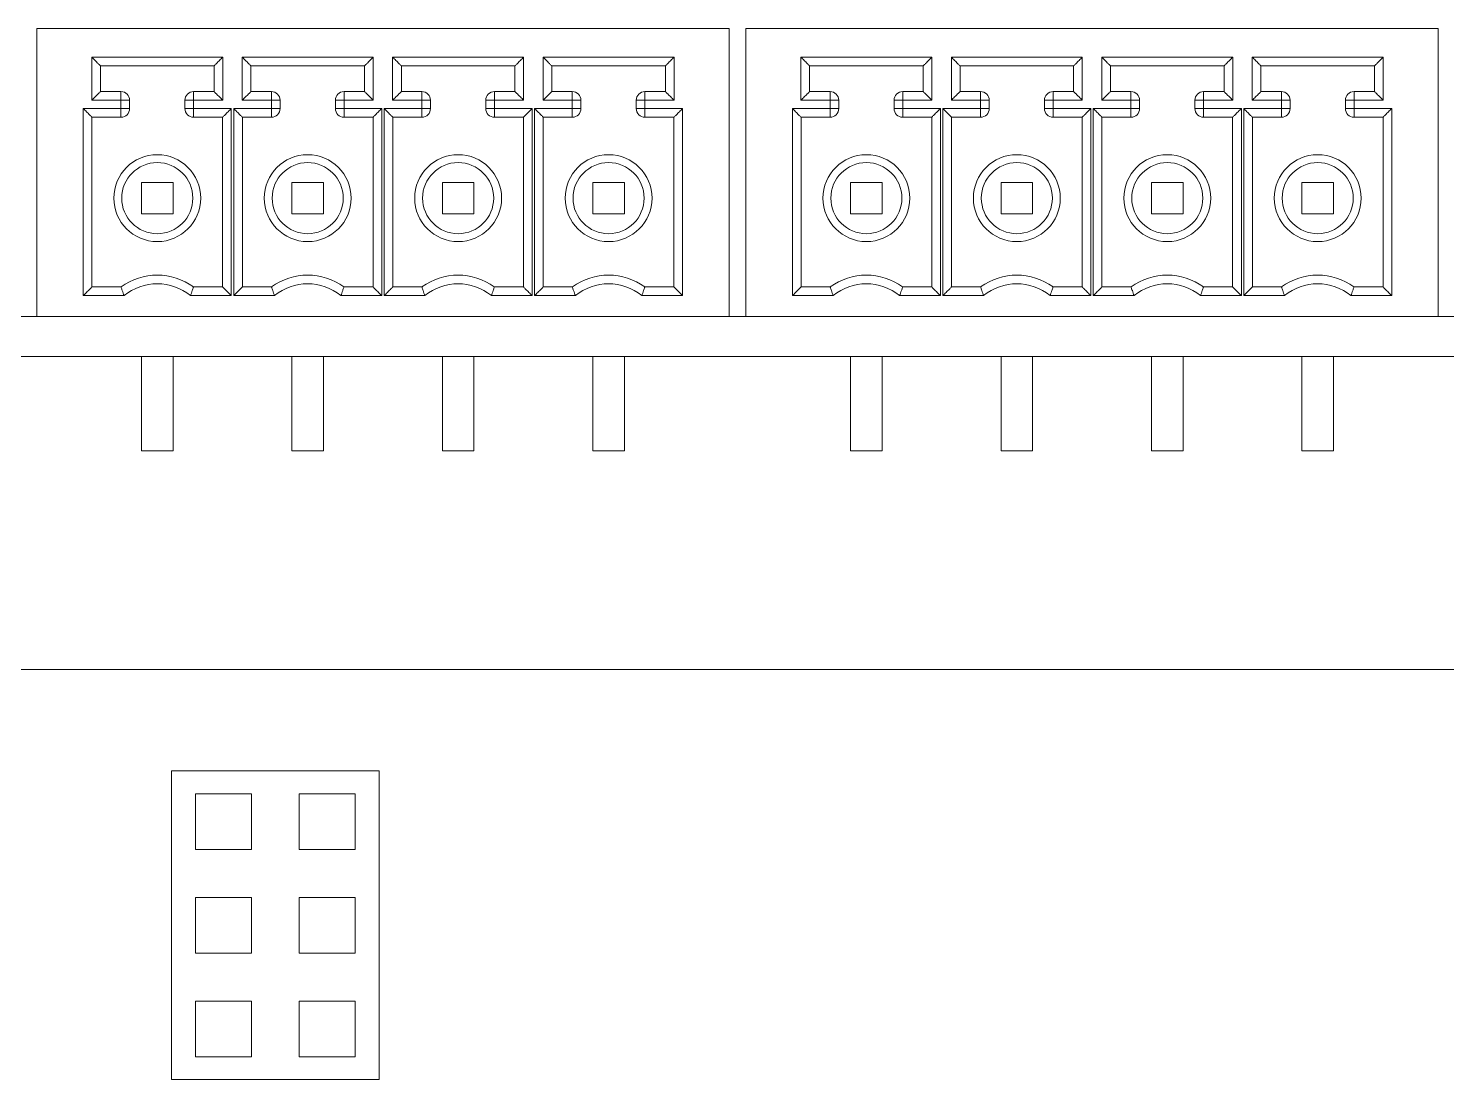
# Model space of a CAD drawing. Header units: millimetres. Extents: x 29 to 3003, y -283 to 1331.
# Drawn here: x 1767.82 to 1803.38, y 1265.7 to 1292.06 of the extents above; entities that cross this region are included whole.
import ezdxf

# ---------------------------------------------------------------- set-up
doc = ezdxf.new("R2010")
doc.units = ezdxf.units.MM
doc.layers.get('0').update_dxf_attribs({"lineweight": 9})

# ---------------------------------------------------------------- blocks, each defined once
blk = doc.blocks.new('*U75')
blk.add_lwpolyline([(0.7, 0.7), (-0.7, 0.7), (-0.7, -0.7), (0.7, -0.7)], close=True)
blk = doc.blocks.new('*U76')
at = {"color": 0, "linetype": 'ByBlock', "lineweight": -2, "transparency": 16777216}
for p in [(0, 0), (2.6, 0), (0, -2.6), (2.6, -2.6), (0, -5.2), (2.6, -5.2)]:
    blk.add_blockref('*U75', p, dxfattribs=at)

msp = doc.modelspace()

# ---------------------------------------------------------------- linework, layer by layer
at = {"color": 7, "linetype": 'Continuous'}
for p, q in [((1768.031, 1284.833), (1768.031, 1292.06)), ((1785.386, 1292.06), (1768.031, 1292.06)), ((1785.386, 1284.833), (1785.386, 1292.06)), ((1785.811, 1284.833), (1785.811, 1292.06)), ((1803.166, 1292.06), (1785.811, 1292.06)), ((1803.166, 1284.833), (1803.166, 1292.06)), ((1769.409, 1290.258), (1769.409, 1291.337)), ((1769.409, 1291.337), (1772.692, 1291.337)), ((1772.692, 1291.337), (1772.692, 1290.258)), ((1773.18, 1290.258), (1773.18, 1291.337)), ((1773.18, 1291.337), (1776.464, 1291.337)), ((1776.464, 1291.337), (1776.464, 1290.258)), ((1776.952, 1290.258), (1776.952, 1291.337)), ((1776.952, 1291.337), (1780.236, 1291.337)), ((1780.236, 1291.337), (1780.236, 1290.258)), ((1780.724, 1290.258), (1780.724, 1291.337)), ((1780.724, 1291.337), (1784.008, 1291.337)), ((1784.008, 1291.337), (1784.008, 1290.258)), ((1787.189, 1290.258), (1787.189, 1291.337)), ((1787.189, 1291.337), (1790.472, 1291.337)), ((1790.472, 1291.337), (1790.472, 1290.258)), ((1790.96, 1290.258), (1790.96, 1291.337)), ((1790.96, 1291.337), (1794.244, 1291.337)), ((1794.244, 1291.337), (1794.244, 1290.258)), ((1794.732, 1290.258), (1794.732, 1291.337)), ((1794.732, 1291.337), (1798.016, 1291.337)), ((1798.016, 1291.337), (1798.016, 1290.258)), ((1798.504, 1290.258), (1798.504, 1291.337)), ((1798.504, 1291.337), (1801.788, 1291.337)), ((1801.788, 1291.337), (1801.788, 1290.258)), ((1769.626, 1290.476), (1769.626, 1291.12)), ((1769.626, 1291.12), (1772.475, 1291.12)), ((1772.475, 1291.12), (1772.475, 1290.476)), ((1773.398, 1290.476), (1773.398, 1291.12)), ((1773.398, 1291.12), (1776.246, 1291.12)), ((1776.246, 1291.12), (1776.246, 1290.476)), ((1777.17, 1290.476), (1777.17, 1291.12)), ((1777.17, 1291.12), (1780.018, 1291.12)), ((1780.018, 1291.12), (1780.018, 1290.476)), ((1780.942, 1290.476), (1780.942, 1291.12)), ((1780.942, 1291.12), (1783.79, 1291.12)), ((1783.79, 1291.12), (1783.79, 1290.476)), ((1787.406, 1290.476), (1787.406, 1291.12)), ((1787.406, 1291.12), (1790.255, 1291.12)), ((1790.255, 1291.12), (1790.255, 1290.476)), ((1791.178, 1290.476), (1791.178, 1291.12)), ((1791.178, 1291.12), (1794.026, 1291.12)), ((1794.026, 1291.12), (1794.026, 1290.476)), ((1794.95, 1290.476), (1794.95, 1291.12)), ((1794.95, 1291.12), (1797.798, 1291.12)), ((1797.798, 1291.12), (1797.798, 1290.476)), ((1798.722, 1290.476), (1798.722, 1291.12)), ((1798.722, 1291.12), (1801.57, 1291.12)), ((1801.57, 1291.12), (1801.57, 1290.476)), ((1770.14, 1290.476), (1769.626, 1290.476)), ((1770.14, 1289.833), (1770.14, 1290.476)), ((1771.961, 1290.476), (1771.961, 1289.833)), ((1772.475, 1290.476), (1771.961, 1290.476)), ((1773.912, 1290.476), (1773.398, 1290.476)), ((1773.912, 1289.833), (1773.912, 1290.476)), ((1775.733, 1290.476), (1775.733, 1289.833)), ((1776.246, 1290.476), (1775.733, 1290.476)), ((1777.683, 1290.476), (1777.17, 1290.476)), ((1777.683, 1289.833), (1777.683, 1290.476)), ((1779.505, 1290.476), (1779.505, 1289.833)), ((1780.018, 1290.476), (1779.505, 1290.476)), ((1781.455, 1290.476), (1780.942, 1290.476)), ((1781.455, 1289.833), (1781.455, 1290.476)), ((1783.79, 1290.476), (1783.277, 1290.476)), ((1783.277, 1290.476), (1783.277, 1289.833)), ((1787.92, 1290.476), (1787.406, 1290.476)), ((1787.92, 1289.833), (1787.92, 1290.476)), ((1789.741, 1290.476), (1789.741, 1289.833)), ((1790.255, 1290.476), (1789.741, 1290.476)), ((1791.692, 1290.476), (1791.178, 1290.476)), ((1791.692, 1289.833), (1791.692, 1290.476)), ((1793.513, 1290.476), (1793.513, 1289.833)), ((1794.026, 1290.476), (1793.513, 1290.476)), ((1795.463, 1290.476), (1794.95, 1290.476)), ((1795.463, 1289.833), (1795.463, 1290.476)), ((1797.285, 1290.476), (1797.285, 1289.833)), ((1797.798, 1290.476), (1797.285, 1290.476)), ((1799.235, 1290.476), (1798.722, 1290.476)), ((1799.235, 1289.833), (1799.235, 1290.476)), ((1801.57, 1290.476), (1801.057, 1290.476)), ((1801.057, 1290.476), (1801.057, 1289.833)), ((1770.357, 1290.258), (1769.409, 1290.258)), ((1770.357, 1290.05), (1770.357, 1290.258)), ((1771.743, 1290.258), (1771.743, 1290.05)), ((1772.692, 1290.258), (1771.743, 1290.258)), ((1774.129, 1290.258), (1773.18, 1290.258)), ((1774.129, 1290.05), (1774.129, 1290.258)), ((1775.515, 1290.258), (1775.515, 1290.05)), ((1776.464, 1290.258), (1775.515, 1290.258)), ((1777.901, 1290.258), (1776.952, 1290.258)), ((1777.901, 1290.05), (1777.901, 1290.258)), ((1779.287, 1290.258), (1779.287, 1290.05)), ((1780.236, 1290.258), (1779.287, 1290.258)), ((1781.673, 1290.258), (1780.724, 1290.258)), ((1781.673, 1290.05), (1781.673, 1290.258)), ((1784.008, 1290.258), (1783.059, 1290.258)), ((1783.059, 1290.258), (1783.059, 1290.05)), ((1788.137, 1290.258), (1787.189, 1290.258)), ((1788.137, 1290.05), (1788.137, 1290.258)), ((1789.523, 1290.258), (1789.523, 1290.05)), ((1790.472, 1290.258), (1789.523, 1290.258)), ((1791.909, 1290.258), (1790.96, 1290.258)), ((1791.909, 1290.05), (1791.909, 1290.258)), ((1793.295, 1290.258), (1793.295, 1290.05)), ((1794.244, 1290.258), (1793.295, 1290.258)), ((1795.681, 1290.258), (1794.732, 1290.258)), ((1795.681, 1290.05), (1795.681, 1290.258)), ((1797.067, 1290.258), (1797.067, 1290.05)), ((1798.016, 1290.258), (1797.067, 1290.258)), ((1799.453, 1290.258), (1798.504, 1290.258)), ((1799.453, 1290.05), (1799.453, 1290.258)), ((1801.788, 1290.258), (1800.839, 1290.258)), ((1800.839, 1290.258), (1800.839, 1290.05)), ((1769.194, 1285.358), (1769.194, 1290.05)), ((1769.194, 1290.05), (1770.357, 1290.05)), ((1769.412, 1285.576), (1769.412, 1289.833)), ((1769.412, 1289.833), (1770.14, 1289.833)), ((1771.743, 1290.05), (1772.907, 1290.05)), ((1771.961, 1289.833), (1772.689, 1289.833)), ((1772.689, 1289.833), (1772.689, 1285.576)), ((1772.907, 1290.05), (1772.907, 1285.358)), ((1772.966, 1285.358), (1772.966, 1290.05)), ((1772.966, 1290.05), (1774.129, 1290.05)), ((1773.184, 1285.576), (1773.184, 1289.833)), ((1773.184, 1289.833), (1773.912, 1289.833)), ((1775.515, 1290.05), (1776.679, 1290.05)), ((1775.733, 1289.833), (1776.461, 1289.833)), ((1776.461, 1289.833), (1776.461, 1285.576)), ((1776.679, 1290.05), (1776.679, 1285.358)), ((1776.738, 1285.358), (1776.738, 1290.05)), ((1776.738, 1290.05), (1777.901, 1290.05)), ((1776.956, 1285.576), (1776.956, 1289.833)), ((1776.956, 1289.833), (1777.683, 1289.833)), ((1779.287, 1290.05), (1780.451, 1290.05)), ((1779.505, 1289.833), (1780.233, 1289.833)), ((1780.233, 1289.833), (1780.233, 1285.576)), ((1780.451, 1290.05), (1780.451, 1285.358)), ((1780.51, 1290.05), (1781.673, 1290.05)), ((1780.51, 1285.358), (1780.51, 1290.05)), ((1780.728, 1289.833), (1781.455, 1289.833)), ((1780.728, 1285.576), (1780.728, 1289.833)), ((1783.059, 1290.05), (1784.222, 1290.05)), ((1783.277, 1289.833), (1784.005, 1289.833)), ((1784.005, 1289.833), (1784.005, 1285.576)), ((1784.222, 1290.05), (1784.222, 1285.358)), ((1786.974, 1285.358), (1786.974, 1290.05)), ((1786.974, 1290.05), (1788.137, 1290.05)), ((1787.192, 1285.576), (1787.192, 1289.833)), ((1787.192, 1289.833), (1787.92, 1289.833)), ((1789.523, 1290.05), (1790.687, 1290.05)), ((1789.741, 1289.833), (1790.469, 1289.833)), ((1790.469, 1289.833), (1790.469, 1285.576)), ((1790.687, 1290.05), (1790.687, 1285.358)), ((1790.746, 1285.358), (1790.746, 1290.05)), ((1790.746, 1290.05), (1791.909, 1290.05)), ((1790.964, 1285.576), (1790.964, 1289.833)), ((1790.964, 1289.833), (1791.692, 1289.833)), ((1793.295, 1290.05), (1794.459, 1290.05)), ((1793.513, 1289.833), (1794.241, 1289.833)), ((1794.241, 1289.833), (1794.241, 1285.576)), ((1794.459, 1290.05), (1794.459, 1285.358)), ((1794.518, 1285.358), (1794.518, 1290.05)), ((1794.518, 1290.05), (1795.681, 1290.05)), ((1794.736, 1285.576), (1794.736, 1289.833)), ((1794.736, 1289.833), (1795.463, 1289.833)), ((1797.067, 1290.05), (1798.231, 1290.05)), ((1797.285, 1289.833), (1798.013, 1289.833)), ((1798.013, 1289.833), (1798.013, 1285.576)), ((1798.231, 1290.05), (1798.231, 1285.358)), ((1798.29, 1290.05), (1799.453, 1290.05)), ((1798.29, 1285.358), (1798.29, 1290.05)), ((1798.508, 1289.833), (1799.235, 1289.833)), ((1798.508, 1285.576), (1798.508, 1289.833)), ((1800.839, 1290.05), (1802.002, 1290.05)), ((1801.057, 1289.833), (1801.785, 1289.833)), ((1801.785, 1289.833), (1801.785, 1285.576)), ((1802.002, 1290.05), (1802.002, 1285.358)), ((1770.654, 1288.199), (1770.654, 1287.407)), ((1771.446, 1288.199), (1770.654, 1288.199)), ((1771.446, 1287.407), (1771.446, 1288.199)), ((1774.426, 1288.199), (1774.426, 1287.407)), ((1775.218, 1288.199), (1774.426, 1288.199)), ((1775.218, 1287.407), (1775.218, 1288.199)), ((1778.99, 1288.199), (1778.198, 1288.199)), ((1778.198, 1288.199), (1778.198, 1287.407)), ((1778.99, 1287.407), (1778.99, 1288.199)), ((1782.762, 1288.199), (1781.97, 1288.199)), ((1781.97, 1288.199), (1781.97, 1287.407)), ((1782.762, 1287.407), (1782.762, 1288.199)), ((1788.434, 1288.199), (1788.434, 1287.407)), ((1789.226, 1288.199), (1788.434, 1288.199)), ((1789.226, 1287.407), (1789.226, 1288.199)), ((1792.206, 1288.199), (1792.206, 1287.407)), ((1792.998, 1288.199), (1792.206, 1288.199)), ((1792.998, 1287.407), (1792.998, 1288.199)), ((1796.77, 1288.199), (1795.978, 1288.199)), ((1795.978, 1288.199), (1795.978, 1287.407)), ((1796.77, 1287.407), (1796.77, 1288.199)), ((1800.542, 1288.199), (1799.75, 1288.199)), ((1799.75, 1288.199), (1799.75, 1287.407)), ((1800.542, 1287.407), (1800.542, 1288.199)), ((1770.654, 1287.407), (1771.446, 1287.407)), ((1774.426, 1287.407), (1775.218, 1287.407)), ((1778.198, 1287.407), (1778.99, 1287.407)), ((1781.97, 1287.407), (1782.762, 1287.407)), ((1788.434, 1287.407), (1789.226, 1287.407)), ((1792.206, 1287.407), (1792.998, 1287.407)), ((1795.978, 1287.407), (1796.77, 1287.407)), ((1799.75, 1287.407), (1800.542, 1287.407)), ((1770.143, 1285.576), (1769.412, 1285.576)), ((1772.689, 1285.576), (1771.958, 1285.576)), ((1773.915, 1285.576), (1773.184, 1285.576)), ((1776.461, 1285.576), (1775.73, 1285.576)), ((1777.687, 1285.576), (1776.956, 1285.576)), ((1780.233, 1285.576), (1779.502, 1285.576)), ((1781.459, 1285.576), (1780.728, 1285.576)), ((1784.005, 1285.576), (1783.274, 1285.576)), ((1787.923, 1285.576), (1787.192, 1285.576)), ((1790.469, 1285.576), (1789.738, 1285.576)), ((1791.695, 1285.576), (1790.964, 1285.576)), ((1794.241, 1285.576), (1793.51, 1285.576)), ((1795.467, 1285.576), (1794.736, 1285.576)), ((1798.013, 1285.576), (1797.282, 1285.576)), ((1799.239, 1285.576), (1798.508, 1285.576)), ((1801.785, 1285.576), (1801.054, 1285.576)), ((1770.217, 1285.358), (1769.194, 1285.358)), ((1772.907, 1285.358), (1771.883, 1285.358)), ((1773.989, 1285.358), (1772.966, 1285.358)), ((1776.679, 1285.358), (1775.655, 1285.358)), ((1777.761, 1285.358), (1776.738, 1285.358)), ((1780.451, 1285.358), (1779.427, 1285.358)), ((1781.533, 1285.358), (1780.51, 1285.358)), ((1784.222, 1285.358), (1783.199, 1285.358)), ((1787.997, 1285.358), (1786.974, 1285.358)), ((1790.687, 1285.358), (1789.663, 1285.358)), ((1791.769, 1285.358), (1790.746, 1285.358)), ((1794.459, 1285.358), (1793.435, 1285.358)), ((1795.541, 1285.358), (1794.518, 1285.358)), ((1798.231, 1285.358), (1797.207, 1285.358)), ((1799.313, 1285.358), (1798.29, 1285.358)), ((1802.002, 1285.358), (1800.979, 1285.358)), ((1785.386, 1284.833), (1768.031, 1284.833)), ((1803.166, 1284.833), (1785.811, 1284.833)), ((1770.654, 1283.833), (1770.654, 1281.467)), ((1771.446, 1283.833), (1771.446, 1281.467)), ((1774.426, 1283.833), (1774.426, 1281.467)), ((1775.218, 1283.833), (1775.218, 1281.467)), ((1778.198, 1283.833), (1778.198, 1281.467)), ((1778.99, 1283.833), (1778.99, 1281.467)), ((1781.97, 1283.833), (1781.97, 1281.467)), ((1782.762, 1283.833), (1782.762, 1281.467)), ((1788.434, 1283.833), (1788.434, 1281.467)), ((1789.226, 1283.833), (1789.226, 1281.467)), ((1792.206, 1283.833), (1792.206, 1281.467)), ((1792.998, 1283.833), (1792.998, 1281.467)), ((1795.978, 1283.833), (1795.978, 1281.467)), ((1796.77, 1283.833), (1796.77, 1281.467)), ((1799.75, 1283.833), (1799.75, 1281.467)), ((1800.542, 1283.833), (1800.542, 1281.467)), ((1771.446, 1281.467), (1770.654, 1281.467)), ((1775.218, 1281.467), (1774.426, 1281.467)), ((1778.99, 1281.467), (1778.198, 1281.467)), ((1782.762, 1281.467), (1781.97, 1281.467)), ((1789.226, 1281.467), (1788.434, 1281.467)), ((1792.998, 1281.467), (1792.206, 1281.467)), ((1796.77, 1281.467), (1795.978, 1281.467)), ((1800.542, 1281.467), (1799.75, 1281.467))]:
    msp.add_line(p, q, dxfattribs=at)
for p, q in [((1888.555, 1284.833), (1717.105, 1284.833)), ((1717.105, 1283.833), (1888.555, 1283.833)), ((1716.801, 1275.98), (1845.711, 1275.98))]:
    msp.add_line(p, q)
msp.add_lwpolyline([(1771.411, 1273.44), (1776.611, 1273.44), (1776.611, 1265.7), (1771.411, 1265.7)], close=True)
for centre, radius in [((1771.05, 1287.803), 1.089), ((1774.822, 1287.803), 1.089), ((1778.594, 1287.803), 1.089), ((1782.366, 1287.803), 1.089), ((1788.83, 1287.803), 1.089), ((1792.602, 1287.803), 1.089), ((1796.374, 1287.803), 1.089), ((1800.146, 1287.803), 1.089), ((1771.05, 1287.803), 0.891), ((1774.822, 1287.803), 0.891), ((1778.594, 1287.803), 0.891), ((1782.366, 1287.803), 0.891), ((1788.83, 1287.803), 0.891), ((1792.602, 1287.803), 0.891), ((1796.374, 1287.803), 0.891), ((1800.146, 1287.803), 0.891)]:
    msp.add_circle(centre, radius, dxfattribs=at)
for centre, radius, start, end in [((1770.14, 1290.258), 0.218, 0, 90), ((1771.961, 1290.258), 0.218, 90, 180), ((1773.912, 1290.258), 0.218, 0, 90), ((1775.733, 1290.258), 0.218, 90, 180), ((1777.683, 1290.258), 0.218, 0, 90), ((1779.505, 1290.258), 0.218, 90, 180), ((1781.455, 1290.258), 0.218, 0, 90), ((1783.277, 1290.258), 0.218, 90, 180), ((1787.92, 1290.258), 0.218, 0, 90), ((1789.741, 1290.258), 0.218, 90, 180), ((1791.692, 1290.258), 0.218, 0, 90), ((1793.513, 1290.258), 0.218, 90, 180), ((1795.463, 1290.258), 0.218, 0, 90), ((1797.285, 1290.258), 0.218, 90, 180), ((1799.235, 1290.258), 0.218, 0, 90), ((1801.057, 1290.258), 0.218, 90, 180), ((1770.14, 1290.05), 0.218, 270, 0), ((1771.961, 1290.05), 0.218, 180, 270), ((1773.912, 1290.05), 0.218, 270, 0), ((1775.733, 1290.05), 0.218, 180, 270), ((1777.683, 1290.05), 0.218, 270, 0), ((1779.505, 1290.05), 0.218, 180, 270), ((1781.455, 1290.05), 0.218, 270, 0), ((1783.277, 1290.05), 0.218, 180, 270), ((1787.92, 1290.05), 0.218, 270, 0), ((1789.741, 1290.05), 0.218, 180, 270), ((1791.692, 1290.05), 0.218, 270, 0), ((1793.513, 1290.05), 0.218, 180, 270), ((1795.463, 1290.05), 0.218, 270, 0), ((1797.285, 1290.05), 0.218, 180, 270), ((1799.235, 1290.05), 0.218, 270, 0), ((1801.057, 1290.05), 0.218, 180, 270), ((1771.05, 1284.338), 1.534, 53.7507, 126.2493), ((1774.822, 1284.338), 1.534, 53.7507, 126.2493), ((1778.594, 1284.338), 1.534, 53.7507, 126.2493), ((1782.366, 1284.338), 1.534, 53.7507, 126.2493), ((1788.83, 1284.338), 1.534, 53.7507, 126.2493), ((1792.602, 1284.338), 1.534, 53.7507, 126.2493), ((1796.374, 1284.338), 1.534, 53.7507, 126.2493), ((1800.146, 1284.338), 1.534, 53.7507, 126.2493), ((1771.05, 1284.338), 1.317, 50.7539, 129.2461), ((1774.822, 1284.338), 1.317, 50.7539, 129.2461), ((1778.594, 1284.338), 1.317, 50.7539, 129.2461), ((1782.366, 1284.338), 1.317, 50.7539, 129.2461), ((1788.83, 1284.338), 1.317, 50.7539, 129.2461), ((1792.602, 1284.338), 1.317, 50.7539, 129.2461), ((1796.374, 1284.338), 1.317, 50.7539, 129.2461), ((1800.146, 1284.338), 1.317, 50.7539, 129.2461)]:
    msp.add_arc(centre, radius, start, end, dxfattribs=at)
for points, start_tangent, end_tangent in [([(1769.626, 1291.12), (1769.618, 1291.128), (1769.596, 1291.15), (1769.565, 1291.181), (1769.529, 1291.217), (1769.49, 1291.256), (1769.449, 1291.297), (1769.409, 1291.337)], (-0.66, 0.66), (-0.66, 0.66)), ([(1772.475, 1291.12), (1772.483, 1291.128), (1772.505, 1291.15), (1772.536, 1291.181), (1772.572, 1291.217), (1772.611, 1291.256), (1772.652, 1291.297), (1772.692, 1291.337)], (0.66, 0.66), (0.66, 0.66)), ([(1773.398, 1291.12), (1773.39, 1291.128), (1773.368, 1291.15), (1773.337, 1291.181), (1773.301, 1291.217), (1773.262, 1291.256), (1773.221, 1291.297), (1773.18, 1291.337)], (-0.66, 0.66), (-0.66, 0.66)), ([(1776.246, 1291.12), (1776.255, 1291.128), (1776.277, 1291.15), (1776.308, 1291.181), (1776.344, 1291.217), (1776.383, 1291.256), (1776.424, 1291.297), (1776.464, 1291.337)], (0.66, 0.66), (0.66, 0.66)), ([(1777.17, 1291.12), (1777.162, 1291.128), (1777.14, 1291.15), (1777.109, 1291.181), (1777.073, 1291.217), (1777.034, 1291.256), (1776.993, 1291.297), (1776.952, 1291.337)], (-0.66, 0.66), (-0.66, 0.66)), ([(1780.018, 1291.12), (1780.027, 1291.128), (1780.049, 1291.15), (1780.079, 1291.181), (1780.115, 1291.217), (1780.155, 1291.256), (1780.196, 1291.297), (1780.236, 1291.337)], (0.66, 0.66), (0.66, 0.66)), ([(1780.942, 1291.12), (1780.933, 1291.128), (1780.911, 1291.15), (1780.881, 1291.181), (1780.845, 1291.217), (1780.806, 1291.256), (1780.765, 1291.297), (1780.724, 1291.337)], (-0.66, 0.66), (-0.66, 0.66)), ([(1783.79, 1291.12), (1783.799, 1291.128), (1783.821, 1291.15), (1783.851, 1291.181), (1783.887, 1291.217), (1783.927, 1291.256), (1783.968, 1291.297), (1784.008, 1291.337)], (0.66, 0.66), (0.66, 0.66)), ([(1787.406, 1291.12), (1787.398, 1291.128), (1787.376, 1291.15), (1787.345, 1291.181), (1787.309, 1291.217), (1787.27, 1291.256), (1787.229, 1291.297), (1787.189, 1291.337)], (-0.66, 0.66), (-0.66, 0.66)), ([(1790.255, 1291.12), (1790.263, 1291.128), (1790.285, 1291.15), (1790.316, 1291.181), (1790.352, 1291.217), (1790.391, 1291.256), (1790.432, 1291.297), (1790.472, 1291.337)], (0.66, 0.66), (0.66, 0.66)), ([(1791.178, 1291.12), (1791.17, 1291.128), (1791.148, 1291.15), (1791.117, 1291.181), (1791.081, 1291.217), (1791.042, 1291.256), (1791.001, 1291.297), (1790.96, 1291.337)], (-0.66, 0.66), (-0.66, 0.66)), ([(1794.026, 1291.12), (1794.035, 1291.128), (1794.057, 1291.15), (1794.088, 1291.181), (1794.124, 1291.217), (1794.163, 1291.256), (1794.204, 1291.297), (1794.244, 1291.337)], (0.66, 0.66), (0.66, 0.66)), ([(1794.95, 1291.12), (1794.942, 1291.128), (1794.92, 1291.15), (1794.889, 1291.181), (1794.853, 1291.217), (1794.814, 1291.256), (1794.773, 1291.297), (1794.732, 1291.337)], (-0.66, 0.66), (-0.66, 0.66)), ([(1797.798, 1291.12), (1797.807, 1291.128), (1797.829, 1291.15), (1797.859, 1291.181), (1797.895, 1291.217), (1797.935, 1291.256), (1797.976, 1291.297), (1798.016, 1291.337)], (0.66, 0.66), (0.66, 0.66)), ([(1798.722, 1291.12), (1798.713, 1291.128), (1798.691, 1291.15), (1798.661, 1291.181), (1798.625, 1291.217), (1798.586, 1291.256), (1798.545, 1291.297), (1798.504, 1291.337)], (-0.66, 0.66), (-0.66, 0.66)), ([(1801.57, 1291.12), (1801.579, 1291.128), (1801.601, 1291.15), (1801.631, 1291.181), (1801.667, 1291.217), (1801.707, 1291.256), (1801.748, 1291.297), (1801.788, 1291.337)], (0.66, 0.66), (0.66, 0.66)), ([(1769.626, 1290.476), (1769.618, 1290.467), (1769.596, 1290.445), (1769.565, 1290.415), (1769.529, 1290.379), (1769.49, 1290.34), (1769.449, 1290.299), (1769.409, 1290.258)], (-0.66, -0.66), (-0.66, -0.66)), ([(1772.475, 1290.476), (1772.483, 1290.467), (1772.505, 1290.445), (1772.536, 1290.415), (1772.572, 1290.379), (1772.611, 1290.34), (1772.652, 1290.299), (1772.692, 1290.258)], (0.66, -0.66), (0.66, -0.66)), ([(1773.398, 1290.476), (1773.39, 1290.467), (1773.368, 1290.445), (1773.337, 1290.415), (1773.301, 1290.379), (1773.262, 1290.34), (1773.221, 1290.299), (1773.18, 1290.258)], (-0.66, -0.66), (-0.66, -0.66)), ([(1776.246, 1290.476), (1776.255, 1290.467), (1776.277, 1290.445), (1776.308, 1290.415), (1776.344, 1290.379), (1776.383, 1290.34), (1776.424, 1290.299), (1776.464, 1290.258)], (0.66, -0.66), (0.66, -0.66)), ([(1777.17, 1290.476), (1777.162, 1290.467), (1777.14, 1290.445), (1777.109, 1290.415), (1777.073, 1290.379), (1777.034, 1290.34), (1776.993, 1290.299), (1776.952, 1290.258)], (-0.66, -0.66), (-0.66, -0.66)), ([(1780.018, 1290.476), (1780.027, 1290.467), (1780.049, 1290.445), (1780.079, 1290.415), (1780.115, 1290.379), (1780.155, 1290.34), (1780.196, 1290.299), (1780.236, 1290.258)], (0.66, -0.66), (0.66, -0.66)), ([(1780.942, 1290.476), (1780.933, 1290.467), (1780.911, 1290.445), (1780.881, 1290.415), (1780.845, 1290.379), (1780.806, 1290.34), (1780.765, 1290.299), (1780.724, 1290.258)], (-0.66, -0.66), (-0.66, -0.66)), ([(1783.79, 1290.476), (1783.799, 1290.467), (1783.821, 1290.445), (1783.851, 1290.415), (1783.887, 1290.379), (1783.927, 1290.34), (1783.968, 1290.299), (1784.008, 1290.258)], (0.66, -0.66), (0.66, -0.66)), ([(1787.406, 1290.476), (1787.398, 1290.467), (1787.376, 1290.445), (1787.345, 1290.415), (1787.309, 1290.379), (1787.27, 1290.34), (1787.229, 1290.299), (1787.189, 1290.258)], (-0.66, -0.66), (-0.66, -0.66)), ([(1790.255, 1290.476), (1790.263, 1290.467), (1790.285, 1290.445), (1790.316, 1290.415), (1790.352, 1290.379), (1790.391, 1290.34), (1790.432, 1290.299), (1790.472, 1290.258)], (0.66, -0.66), (0.66, -0.66)), ([(1791.178, 1290.476), (1791.17, 1290.467), (1791.148, 1290.445), (1791.117, 1290.415), (1791.081, 1290.379), (1791.042, 1290.34), (1791.001, 1290.299), (1790.96, 1290.258)], (-0.66, -0.66), (-0.66, -0.66)), ([(1794.026, 1290.476), (1794.035, 1290.467), (1794.057, 1290.445), (1794.088, 1290.415), (1794.124, 1290.379), (1794.163, 1290.34), (1794.204, 1290.299), (1794.244, 1290.258)], (0.66, -0.66), (0.66, -0.66)), ([(1794.95, 1290.476), (1794.942, 1290.467), (1794.92, 1290.445), (1794.889, 1290.415), (1794.853, 1290.379), (1794.814, 1290.34), (1794.773, 1290.299), (1794.732, 1290.258)], (-0.66, -0.66), (-0.66, -0.66)), ([(1797.798, 1290.476), (1797.807, 1290.467), (1797.829, 1290.445), (1797.859, 1290.415), (1797.895, 1290.379), (1797.935, 1290.34), (1797.976, 1290.299), (1798.016, 1290.258)], (0.66, -0.66), (0.66, -0.66)), ([(1798.722, 1290.476), (1798.713, 1290.467), (1798.691, 1290.445), (1798.661, 1290.415), (1798.625, 1290.379), (1798.586, 1290.34), (1798.545, 1290.299), (1798.504, 1290.258)], (-0.66, -0.66), (-0.66, -0.66)), ([(1801.57, 1290.476), (1801.579, 1290.467), (1801.601, 1290.445), (1801.631, 1290.415), (1801.667, 1290.379), (1801.707, 1290.34), (1801.748, 1290.299), (1801.788, 1290.258)], (0.66, -0.66), (0.66, -0.66)), ([(1769.412, 1289.833), (1769.403, 1289.841), (1769.381, 1289.863), (1769.351, 1289.894), (1769.315, 1289.93), (1769.276, 1289.969), (1769.235, 1290.01), (1769.194, 1290.05)], (-0.66, 0.66), (-0.66, 0.66)), ([(1772.689, 1289.833), (1772.698, 1289.841), (1772.72, 1289.863), (1772.75, 1289.894), (1772.786, 1289.93), (1772.825, 1289.969), (1772.866, 1290.01), (1772.907, 1290.05)], (0.66, 0.66), (0.66, 0.66)), ([(1773.184, 1289.833), (1773.175, 1289.841), (1773.153, 1289.863), (1773.123, 1289.894), (1773.087, 1289.93), (1773.048, 1289.969), (1773.007, 1290.01), (1772.966, 1290.05)], (-0.66, 0.66), (-0.66, 0.66)), ([(1776.461, 1289.833), (1776.469, 1289.841), (1776.491, 1289.863), (1776.522, 1289.894), (1776.558, 1289.93), (1776.597, 1289.969), (1776.638, 1290.01), (1776.679, 1290.05)], (0.66, 0.66), (0.66, 0.66)), ([(1776.956, 1289.833), (1776.947, 1289.841), (1776.925, 1289.863), (1776.895, 1289.894), (1776.859, 1289.93), (1776.819, 1289.969), (1776.779, 1290.01), (1776.738, 1290.05)], (-0.66, 0.66), (-0.66, 0.66)), ([(1780.233, 1289.833), (1780.241, 1289.841), (1780.263, 1289.863), (1780.294, 1289.894), (1780.33, 1289.93), (1780.369, 1289.969), (1780.41, 1290.01), (1780.451, 1290.05)], (0.66, 0.66), (0.66, 0.66)), ([(1780.728, 1289.833), (1780.719, 1289.841), (1780.697, 1289.863), (1780.667, 1289.894), (1780.631, 1289.93), (1780.591, 1289.969), (1780.55, 1290.01), (1780.51, 1290.05)], (-0.66, 0.66), (-0.66, 0.66)), ([(1784.005, 1289.833), (1784.013, 1289.841), (1784.035, 1289.863), (1784.066, 1289.894), (1784.102, 1289.93), (1784.141, 1289.969), (1784.182, 1290.01), (1784.222, 1290.05)], (0.66, 0.66), (0.66, 0.66)), ([(1787.192, 1289.833), (1787.183, 1289.841), (1787.161, 1289.863), (1787.131, 1289.894), (1787.095, 1289.93), (1787.056, 1289.969), (1787.015, 1290.01), (1786.974, 1290.05)], (-0.66, 0.66), (-0.66, 0.66)), ([(1790.469, 1289.833), (1790.478, 1289.841), (1790.5, 1289.863), (1790.53, 1289.894), (1790.566, 1289.93), (1790.605, 1289.969), (1790.646, 1290.01), (1790.687, 1290.05)], (0.66, 0.66), (0.66, 0.66)), ([(1790.964, 1289.833), (1790.955, 1289.841), (1790.933, 1289.863), (1790.903, 1289.894), (1790.867, 1289.93), (1790.828, 1289.969), (1790.787, 1290.01), (1790.746, 1290.05)], (-0.66, 0.66), (-0.66, 0.66)), ([(1794.241, 1289.833), (1794.249, 1289.841), (1794.271, 1289.863), (1794.302, 1289.894), (1794.338, 1289.93), (1794.377, 1289.969), (1794.418, 1290.01), (1794.459, 1290.05)], (0.66, 0.66), (0.66, 0.66)), ([(1794.736, 1289.833), (1794.727, 1289.841), (1794.705, 1289.863), (1794.675, 1289.894), (1794.639, 1289.93), (1794.599, 1289.969), (1794.559, 1290.01), (1794.518, 1290.05)], (-0.66, 0.66), (-0.66, 0.66)), ([(1798.013, 1289.833), (1798.021, 1289.841), (1798.043, 1289.863), (1798.074, 1289.894), (1798.11, 1289.93), (1798.149, 1289.969), (1798.19, 1290.01), (1798.231, 1290.05)], (0.66, 0.66), (0.66, 0.66)), ([(1798.508, 1289.833), (1798.499, 1289.841), (1798.477, 1289.863), (1798.447, 1289.894), (1798.411, 1289.93), (1798.371, 1289.969), (1798.33, 1290.01), (1798.29, 1290.05)], (-0.66, 0.66), (-0.66, 0.66)), ([(1801.785, 1289.833), (1801.793, 1289.841), (1801.815, 1289.863), (1801.846, 1289.894), (1801.882, 1289.93), (1801.921, 1289.969), (1801.962, 1290.01), (1802.002, 1290.05)], (0.66, 0.66), (0.66, 0.66)), ([(1769.412, 1285.576), (1769.403, 1285.567), (1769.381, 1285.545), (1769.351, 1285.514), (1769.315, 1285.478), (1769.276, 1285.439), (1769.235, 1285.398), (1769.194, 1285.358)], (-0.66, -0.66), (-0.66, -0.66)), ([(1770.143, 1285.576), (1770.147, 1285.564), (1770.158, 1285.532), (1770.174, 1285.483), (1770.195, 1285.423), (1770.217, 1285.358)], (0.216952, -0.662798), (0.234209, -0.656899)), ([(1771.958, 1285.576), (1771.954, 1285.564), (1771.943, 1285.532), (1771.927, 1285.483), (1771.906, 1285.423), (1771.883, 1285.358)], (-0.216952, -0.662798), (-0.234209, -0.656899)), ([(1772.689, 1285.576), (1772.698, 1285.567), (1772.72, 1285.545), (1772.75, 1285.514), (1772.786, 1285.478), (1772.825, 1285.439), (1772.866, 1285.398), (1772.907, 1285.358)], (0.66, -0.66), (0.66, -0.66)), ([(1773.184, 1285.576), (1773.175, 1285.567), (1773.153, 1285.545), (1773.123, 1285.514), (1773.087, 1285.478), (1773.048, 1285.439), (1773.007, 1285.398), (1772.966, 1285.358)], (-0.66, -0.66), (-0.66, -0.66)), ([(1773.915, 1285.576), (1773.919, 1285.564), (1773.929, 1285.532), (1773.946, 1285.483), (1773.966, 1285.423), (1773.989, 1285.358)], (0.216952, -0.662798), (0.234209, -0.656899)), ([(1775.73, 1285.576), (1775.726, 1285.564), (1775.715, 1285.532), (1775.699, 1285.483), (1775.678, 1285.423), (1775.655, 1285.358)], (-0.216952, -0.662798), (-0.234209, -0.656899)), ([(1776.461, 1285.576), (1776.469, 1285.567), (1776.491, 1285.545), (1776.522, 1285.514), (1776.558, 1285.478), (1776.597, 1285.439), (1776.638, 1285.398), (1776.679, 1285.358)], (0.66, -0.66), (0.66, -0.66)), ([(1776.956, 1285.576), (1776.947, 1285.567), (1776.925, 1285.545), (1776.895, 1285.514), (1776.859, 1285.478), (1776.819, 1285.439), (1776.779, 1285.398), (1776.738, 1285.358)], (-0.66, -0.66), (-0.66, -0.66)), ([(1777.687, 1285.576), (1777.691, 1285.564), (1777.701, 1285.532), (1777.718, 1285.483), (1777.738, 1285.423), (1777.761, 1285.358)], (0.216952, -0.662798), (0.234209, -0.656899)), ([(1779.502, 1285.576), (1779.498, 1285.564), (1779.487, 1285.532), (1779.471, 1285.483), (1779.45, 1285.423), (1779.427, 1285.358)], (-0.216952, -0.662798), (-0.234209, -0.656899)), ([(1780.233, 1285.576), (1780.241, 1285.567), (1780.263, 1285.545), (1780.294, 1285.514), (1780.33, 1285.478), (1780.369, 1285.439), (1780.41, 1285.398), (1780.451, 1285.358)], (0.66, -0.66), (0.66, -0.66)), ([(1780.728, 1285.576), (1780.719, 1285.567), (1780.697, 1285.545), (1780.667, 1285.514), (1780.631, 1285.478), (1780.591, 1285.439), (1780.55, 1285.398), (1780.51, 1285.358)], (-0.66, -0.66), (-0.66, -0.66)), ([(1781.459, 1285.576), (1781.463, 1285.564), (1781.473, 1285.532), (1781.49, 1285.483), (1781.51, 1285.423), (1781.533, 1285.358)], (0.216952, -0.662798), (0.234209, -0.656899)), ([(1783.274, 1285.576), (1783.27, 1285.564), (1783.259, 1285.532), (1783.243, 1285.483), (1783.222, 1285.423), (1783.199, 1285.358)], (-0.216952, -0.662798), (-0.234209, -0.656899)), ([(1784.005, 1285.576), (1784.013, 1285.567), (1784.035, 1285.545), (1784.066, 1285.514), (1784.102, 1285.478), (1784.141, 1285.439), (1784.182, 1285.398), (1784.222, 1285.358)], (0.66, -0.66), (0.66, -0.66)), ([(1787.192, 1285.576), (1787.183, 1285.567), (1787.161, 1285.545), (1787.131, 1285.514), (1787.095, 1285.478), (1787.056, 1285.439), (1787.015, 1285.398), (1786.974, 1285.358)], (-0.66, -0.66), (-0.66, -0.66)), ([(1787.923, 1285.576), (1787.927, 1285.564), (1787.938, 1285.532), (1787.954, 1285.483), (1787.975, 1285.423), (1787.997, 1285.358)], (0.216952, -0.662798), (0.234209, -0.656899)), ([(1789.738, 1285.576), (1789.734, 1285.564), (1789.723, 1285.532), (1789.707, 1285.483), (1789.686, 1285.423), (1789.663, 1285.358)], (-0.216952, -0.662798), (-0.234209, -0.656899)), ([(1790.469, 1285.576), (1790.478, 1285.567), (1790.5, 1285.545), (1790.53, 1285.514), (1790.566, 1285.478), (1790.605, 1285.439), (1790.646, 1285.398), (1790.687, 1285.358)], (0.66, -0.66), (0.66, -0.66)), ([(1790.964, 1285.576), (1790.955, 1285.567), (1790.933, 1285.545), (1790.903, 1285.514), (1790.867, 1285.478), (1790.828, 1285.439), (1790.787, 1285.398), (1790.746, 1285.358)], (-0.66, -0.66), (-0.66, -0.66)), ([(1791.695, 1285.576), (1791.699, 1285.564), (1791.709, 1285.532), (1791.726, 1285.483), (1791.746, 1285.423), (1791.769, 1285.358)], (0.216952, -0.662798), (0.234209, -0.656899)), ([(1793.51, 1285.576), (1793.506, 1285.564), (1793.495, 1285.532), (1793.479, 1285.483), (1793.458, 1285.423), (1793.435, 1285.358)], (-0.216952, -0.662798), (-0.234209, -0.656899)), ([(1794.241, 1285.576), (1794.249, 1285.567), (1794.271, 1285.545), (1794.302, 1285.514), (1794.338, 1285.478), (1794.377, 1285.439), (1794.418, 1285.398), (1794.459, 1285.358)], (0.66, -0.66), (0.66, -0.66)), ([(1794.736, 1285.576), (1794.727, 1285.567), (1794.705, 1285.545), (1794.675, 1285.514), (1794.639, 1285.478), (1794.599, 1285.439), (1794.559, 1285.398), (1794.518, 1285.358)], (-0.66, -0.66), (-0.66, -0.66)), ([(1795.467, 1285.576), (1795.471, 1285.564), (1795.481, 1285.532), (1795.498, 1285.483), (1795.518, 1285.423), (1795.541, 1285.358)], (0.216952, -0.662798), (0.234209, -0.656899)), ([(1797.282, 1285.576), (1797.278, 1285.564), (1797.267, 1285.532), (1797.251, 1285.483), (1797.23, 1285.423), (1797.207, 1285.358)], (-0.216952, -0.662798), (-0.234209, -0.656899)), ([(1798.013, 1285.576), (1798.021, 1285.567), (1798.043, 1285.545), (1798.074, 1285.514), (1798.11, 1285.478), (1798.149, 1285.439), (1798.19, 1285.398), (1798.231, 1285.358)], (0.66, -0.66), (0.66, -0.66)), ([(1798.508, 1285.576), (1798.499, 1285.567), (1798.477, 1285.545), (1798.447, 1285.514), (1798.411, 1285.478), (1798.371, 1285.439), (1798.33, 1285.398), (1798.29, 1285.358)], (-0.66, -0.66), (-0.66, -0.66)), ([(1799.239, 1285.576), (1799.243, 1285.564), (1799.253, 1285.532), (1799.27, 1285.483), (1799.29, 1285.423), (1799.313, 1285.358)], (0.216952, -0.662798), (0.234209, -0.656899)), ([(1801.054, 1285.576), (1801.05, 1285.564), (1801.039, 1285.532), (1801.023, 1285.483), (1801.002, 1285.423), (1800.979, 1285.358)], (-0.216952, -0.662798), (-0.234209, -0.656899)), ([(1801.785, 1285.576), (1801.793, 1285.567), (1801.815, 1285.545), (1801.846, 1285.514), (1801.882, 1285.478), (1801.921, 1285.439), (1801.962, 1285.398), (1802.002, 1285.358)], (0.66, -0.66), (0.66, -0.66))]:
    msp.add_spline(points, degree=3, dxfattribs=dict(at, start_tangent=start_tangent, end_tangent=end_tangent))

# ---------------------------------------------------------------- block references
msp.add_blockref('*U76', (1772.711, 1272.17))

doc.saveas('drawing.dxf')
